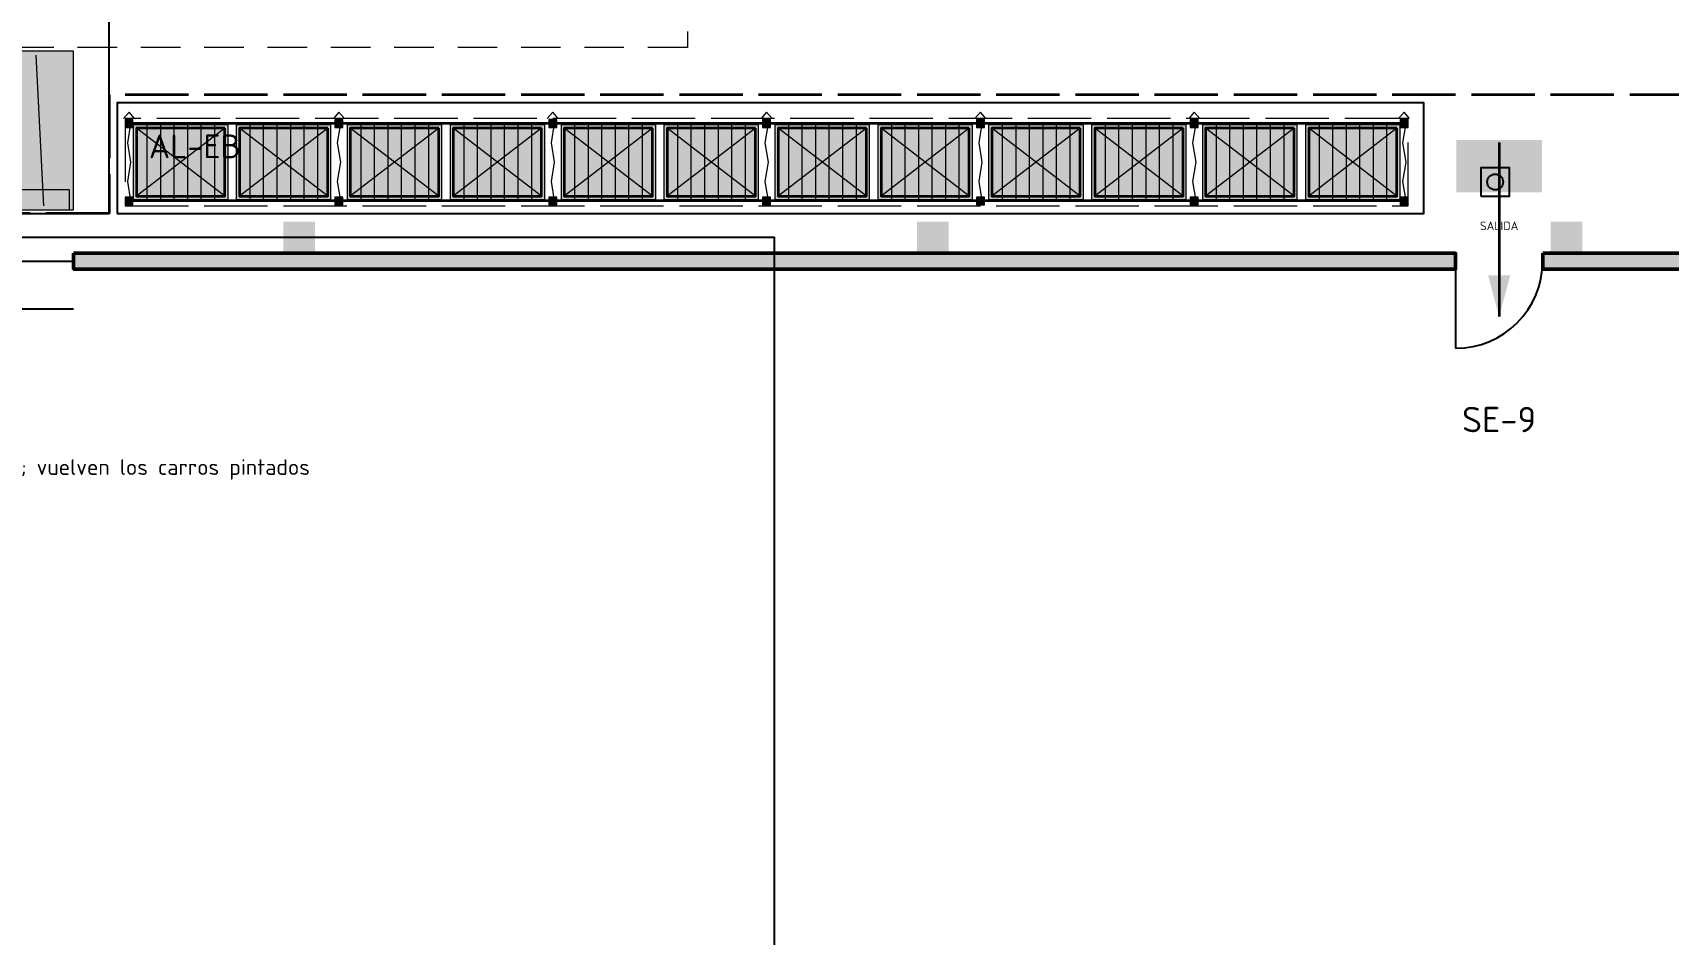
# Model space of a CAD drawing. Header units: millimetres. Extents: x 0 to 1189, y 0 to 841.
# Drawn here: x 498.2 to 601.4, y 438 to 494.9 of the extents above; entities that cross this region are included whole.
import ezdxf
from ezdxf.enums import TextEntityAlignment as Align

# ---------------------------------------------------------------- set-up
doc = ezdxf.new("R2010")
doc.units = ezdxf.units.MM
doc.linetypes.add('FLUJO-TRAZOS', pattern=[4, 2.5, -1.5])
doc.linetypes.add('IRAM-E-TRAZOS', pattern=[5, 4, -1])
for name, color, linetype, lineweight in [('A-ABERTURA', 7, 'CONTINUOUS', 25), ('A-COLUMNA', 7, 'CONTINUOUS', 50), ('A-EQUIPO-FINO', 8, 'CONTINUOUS', 13), ('A-EQUIPO-OCULTO', 8, 'IRAM-E-TRAZOS', 13), ('A-EQUIPO-RELLENO', 9, 'CONTINUOUS', 13), ('A-EXTERIOR', 8, 'CONTINUOUS', 25), ('A-MURO', 7, 'CONTINUOUS', 50), ('A-SECTOR', 1, 'CONTINUOUS', 25), ('A-SECTOR-TXT', 1, 'CONTINUOUS', 25), ('A-SEGURIDAD', 1, 'IRAM-E-TRAZOS', 18), ('A-TEXTO', 7, 'CONTINUOUS', 18), ('F-RET', 8, 'FLUJO-TRAZOS', 18), ('S-ESCAPE', 3, 'CONTINUOUS', 35), ('S-INCENDIO', 1, 'CONTINUOUS', 25), ('S-SENAL', 7, 'CONTINUOUS', 18)]:
    doc.layers.add(name, color=color, linetype=linetype, lineweight=lineweight)
for name, color, linetype, lineweight, true_color in [('A-EQUIPO', 30, 'CONTINUOUS', 35, 0xe67800), ('A-MOBILIARIO', 8, 'CONTINUOUS', 18, 0x50505a), ('A-PASILLO', 2, 'IRAM-E-TRAZOS', 35, 0xd7a500)]:
    doc.layers.add(name, color=color, linetype=linetype, lineweight=lineweight, true_color=true_color)
doc.styles.add('ISO3098', font='isocpeur.ttf')

msp = doc.modelspace()

# ---------------------------------------------------------------- hatches: boundary and pattern name
at = {"layer": 'A-COLUMNA', "true_color": 0x000000}
h = msp.add_hatch(color=7, dxfattribs=at)
h.dxf.hatch_style = 1
h.paths.add_polyline_path([(514, 481), (516, 481), (516, 483), (514, 483)])
h = msp.add_hatch(color=7, dxfattribs=at)
h.dxf.hatch_style = 1
h.paths.add_polyline_path([(554, 481), (556, 481), (556, 483), (554, 483)])
h = msp.add_hatch(color=7, dxfattribs=at)
h.dxf.hatch_style = 1
h.paths.add_polyline_path([(594, 481), (596, 481), (596, 483), (594, 483)])
at = {"layer": 'A-EQUIPO-RELLENO', "true_color": 0xeeeeee}
h = msp.add_hatch(color=7, dxfattribs=at)
h.dxf.hatch_style = 1
h.paths.add_polyline_path([(485.75, 483.75), (500.75, 483.75), (500.75, 493.75), (485.75, 493.75)])
at = {"layer": 'A-EQUIPO-RELLENO', "true_color": 0x969ba0}
h = msp.add_hatch(color=7, dxfattribs=at)
h.dxf.hatch_style = 1
h.paths.add_polyline_path([(504.5, 489.45), (504, 489.45), (504, 488.95), (504.5, 488.95)])
at = {"layer": 'A-EQUIPO-RELLENO', "true_color": 0xeedec0}
h = msp.add_hatch(color=7, dxfattribs=at)
h.dxf.hatch_style = 1
h.paths.add_polyline_path([(510.5, 489.1), (504.52, 489.1), (504.52, 484.4), (510.5, 484.4)])
h = msp.add_hatch(color=7, dxfattribs=at)
h.dxf.hatch_style = 1
h.paths.add_polyline_path([(517, 489.1), (511.02, 489.1), (511.02, 484.4), (517, 484.4)])
at = {"layer": 'A-EQUIPO-RELLENO', "true_color": 0x969ba0}
h = msp.add_hatch(color=7, dxfattribs=at)
h.dxf.hatch_style = 1
h.paths.add_polyline_path([(517.75, 489.45), (517.25, 489.45), (517.25, 488.95), (517.75, 488.95)])
at = {"layer": 'A-EQUIPO-RELLENO', "true_color": 0xeedec0}
h = msp.add_hatch(color=7, dxfattribs=at)
h.dxf.hatch_style = 1
h.paths.add_polyline_path([(524, 489.1), (518.02, 489.1), (518.02, 484.4), (524, 484.4)])
h = msp.add_hatch(color=7, dxfattribs=at)
h.dxf.hatch_style = 1
h.paths.add_polyline_path([(530.5, 489.1), (524.52, 489.1), (524.52, 484.4), (530.5, 484.4)])
at = {"layer": 'A-EQUIPO-RELLENO', "true_color": 0x969ba0}
h = msp.add_hatch(color=7, dxfattribs=at)
h.dxf.hatch_style = 1
h.paths.add_polyline_path([(531.25, 489.45), (530.75, 489.45), (530.75, 488.95), (531.25, 488.95)])
at = {"layer": 'A-EQUIPO-RELLENO', "true_color": 0xeedec0}
h = msp.add_hatch(color=7, dxfattribs=at)
h.dxf.hatch_style = 1
h.paths.add_polyline_path([(537.5, 489.1), (531.53, 489.1), (531.53, 484.4), (537.5, 484.4)])
h = msp.add_hatch(color=7, dxfattribs=at)
h.dxf.hatch_style = 1
h.paths.add_polyline_path([(544, 489.1), (538.02, 489.1), (538.02, 484.4), (544, 484.4)])
at = {"layer": 'A-EQUIPO-RELLENO', "true_color": 0x969ba0}
h = msp.add_hatch(color=7, dxfattribs=at)
h.dxf.hatch_style = 1
h.paths.add_polyline_path([(544.75, 489.45), (544.25, 489.45), (544.25, 488.95), (544.75, 488.95)])
at = {"layer": 'A-EQUIPO-RELLENO', "true_color": 0xeedec0}
h = msp.add_hatch(color=7, dxfattribs=at)
h.dxf.hatch_style = 1
h.paths.add_polyline_path([(551, 489.1), (545.02, 489.1), (545.02, 484.4), (551, 484.4)])
h = msp.add_hatch(color=7, dxfattribs=at)
h.dxf.hatch_style = 1
h.paths.add_polyline_path([(557.5, 489.1), (551.53, 489.1), (551.53, 484.4), (557.5, 484.4)])
at = {"layer": 'A-EQUIPO-RELLENO', "true_color": 0x969ba0}
h = msp.add_hatch(color=7, dxfattribs=at)
h.dxf.hatch_style = 1
h.paths.add_polyline_path([(558.25, 489.45), (557.75, 489.45), (557.75, 488.95), (558.25, 488.95)])
at = {"layer": 'A-EQUIPO-RELLENO', "true_color": 0xeedec0}
h = msp.add_hatch(color=7, dxfattribs=at)
h.dxf.hatch_style = 1
h.paths.add_polyline_path([(564.5, 489.1), (558.52, 489.1), (558.52, 484.4), (564.5, 484.4)])
h = msp.add_hatch(color=7, dxfattribs=at)
h.dxf.hatch_style = 1
h.paths.add_polyline_path([(571, 489.1), (565.02, 489.1), (565.02, 484.4), (571, 484.4)])
at = {"layer": 'A-EQUIPO-RELLENO', "true_color": 0x969ba0}
h = msp.add_hatch(color=7, dxfattribs=at)
h.dxf.hatch_style = 1
h.paths.add_polyline_path([(571.75, 489.45), (571.25, 489.45), (571.25, 488.95), (571.75, 488.95)])
at = {"layer": 'A-EQUIPO-RELLENO', "true_color": 0xeedec0}
h = msp.add_hatch(color=7, dxfattribs=at)
h.dxf.hatch_style = 1
h.paths.add_polyline_path([(578, 489.1), (572.02, 489.1), (572.02, 484.4), (578, 484.4)])
h = msp.add_hatch(color=7, dxfattribs=at)
h.dxf.hatch_style = 1
h.paths.add_polyline_path([(584.5, 489.1), (578.52, 489.1), (578.52, 484.4), (584.5, 484.4)])
at = {"layer": 'A-EQUIPO-RELLENO', "true_color": 0x969ba0}
h = msp.add_hatch(color=7, dxfattribs=at)
h.dxf.hatch_style = 1
h.paths.add_polyline_path([(585, 489.45), (584.5, 489.45), (584.5, 488.95), (585, 488.95)])
h = msp.add_hatch(color=7, dxfattribs=at)
h.dxf.hatch_style = 1
h.paths.add_polyline_path([(504.5, 484.55), (504, 484.55), (504, 484.05), (504.5, 484.05)])
h = msp.add_hatch(color=7, dxfattribs=at)
h.dxf.hatch_style = 1
h.paths.add_polyline_path([(517.75, 484.55), (517.25, 484.55), (517.25, 484.05), (517.75, 484.05)])
h = msp.add_hatch(color=7, dxfattribs=at)
h.dxf.hatch_style = 1
h.paths.add_polyline_path([(531.25, 484.55), (530.75, 484.55), (530.75, 484.05), (531.25, 484.05)])
h = msp.add_hatch(color=7, dxfattribs=at)
h.dxf.hatch_style = 1
h.paths.add_polyline_path([(544.75, 484.55), (544.25, 484.55), (544.25, 484.05), (544.75, 484.05)])
h = msp.add_hatch(color=7, dxfattribs=at)
h.dxf.hatch_style = 1
h.paths.add_polyline_path([(558.25, 484.55), (557.75, 484.55), (557.75, 484.05), (558.25, 484.05)])
h = msp.add_hatch(color=7, dxfattribs=at)
h.dxf.hatch_style = 1
h.paths.add_polyline_path([(571.75, 484.55), (571.25, 484.55), (571.25, 484.05), (571.75, 484.05)])
h = msp.add_hatch(color=7, dxfattribs=at)
h.dxf.hatch_style = 1
h.paths.add_polyline_path([(585, 484.55), (584.5, 484.55), (584.5, 484.05), (585, 484.05)])
at = {"layer": 'A-MURO', "true_color": 0x464646}
h = msp.add_hatch(color=7, dxfattribs=at)
h.dxf.hatch_style = 1
h.paths.add_polyline_path([(500.75, 481), (588, 481), (588, 480), (500.75, 480)])
h = msp.add_hatch(color=7, dxfattribs=at)
h.dxf.hatch_style = 1
h.paths.add_polyline_path([(593.5, 481), (665, 481), (665, 480), (593.5, 480)])
at = {"layer": 'S-ESCAPE', "true_color": 0x00963c}
h = msp.add_hatch(color=7, dxfattribs=at)
h.dxf.hatch_style = 1
h.paths.add_polyline_path([(590.75, 477), (591.45, 479.6), (590.05, 479.6)])
at = {"layer": 'S-SENAL', "true_color": 0x008c46}
h = msp.add_hatch(color=7, dxfattribs=at)
h.dxf.hatch_style = 1
h.paths.add_polyline_path([(588.05, 484.85), (593.45, 484.85), (593.45, 488.15), (588.05, 488.15)])

# ---------------------------------------------------------------- linework, layer by layer
at = {"layer": 'A-ABERTURA'}
for p, q in [((485.75, 480.5), (500.75, 480.5)), ((588, 480.5), (588, 475)), ((485.75, 477.5), (500.75, 477.5))]:
    msp.add_line(p, q, dxfattribs=at)
msp.add_arc((588, 480.5), 5.5, 270, 360, dxfattribs=at)
at = {"layer": 'A-EQUIPO'}
for p, q in [((585, 489.2), (504, 489.2)), ((585, 484.3), (504, 484.3))]:
    msp.add_line(p, q, dxfattribs=at)
for points in [[(510.3, 488.9), (504.72, 488.9), (504.72, 484.6), (510.3, 484.6)], [(516.8, 488.9), (511.23, 488.9), (511.23, 484.6), (516.8, 484.6)], [(523.8, 488.9), (518.22, 488.9), (518.22, 484.6), (523.8, 484.6)], [(530.3, 488.9), (524.72, 488.9), (524.72, 484.6), (530.3, 484.6)], [(537.3, 488.9), (531.73, 488.9), (531.73, 484.6), (537.3, 484.6)], [(543.8, 488.9), (538.22, 488.9), (538.22, 484.6), (543.8, 484.6)], [(550.8, 488.9), (545.23, 488.9), (545.23, 484.6), (550.8, 484.6)], [(557.3, 488.9), (551.73, 488.9), (551.73, 484.6), (557.3, 484.6)], [(564.3, 488.9), (558.73, 488.9), (558.73, 484.6), (564.3, 484.6)], [(570.8, 488.9), (565.23, 488.9), (565.23, 484.6), (570.8, 484.6)], [(577.8, 488.9), (572.22, 488.9), (572.22, 484.6), (577.8, 484.6)], [(584.3, 488.9), (578.73, 488.9), (578.73, 484.6), (584.3, 484.6)]]:
    msp.add_lwpolyline(points, close=True, dxfattribs=at)
at = {"layer": 'A-EQUIPO-FINO'}
for p, q in [((498.88, 484), (498.38, 493.5)), ((510.3, 488.9), (504.72, 484.6)), ((510.3, 484.6), (504.72, 488.9)), ((505.38, 489.1), (505.38, 484.4)), ((506.23, 489.1), (506.23, 484.4)), ((507.09, 489.1), (507.09, 484.4)), ((507.94, 489.1), (507.94, 484.4)), ((508.79, 489.1), (508.79, 484.4)), ((509.65, 489.1), (509.65, 484.4)), ((516.8, 488.9), (511.23, 484.6)), ((516.8, 484.6), (511.23, 488.9)), ((511.88, 489.1), (511.88, 484.4)), ((512.73, 489.1), (512.73, 484.4)), ((513.59, 489.1), (513.59, 484.4)), ((514.44, 489.1), (514.44, 484.4)), ((515.29, 489.1), (515.29, 484.4)), ((516.15, 489.1), (516.15, 484.4)), ((523.8, 488.9), (518.22, 484.6)), ((523.8, 484.6), (518.22, 488.9)), ((518.88, 489.1), (518.88, 484.4)), ((519.73, 489.1), (519.73, 484.4)), ((520.59, 489.1), (520.59, 484.4)), ((521.44, 489.1), (521.44, 484.4)), ((522.29, 489.1), (522.29, 484.4)), ((523.15, 489.1), (523.15, 484.4)), ((530.3, 488.9), (524.72, 484.6)), ((530.3, 484.6), (524.72, 488.9)), ((525.38, 489.1), (525.38, 484.4)), ((526.23, 489.1), (526.23, 484.4)), ((527.09, 489.1), (527.09, 484.4)), ((527.94, 489.1), (527.94, 484.4)), ((528.79, 489.1), (528.79, 484.4)), ((529.65, 489.1), (529.65, 484.4)), ((537.3, 488.9), (531.73, 484.6)), ((537.3, 484.6), (531.73, 488.9)), ((532.38, 489.1), (532.38, 484.4)), ((533.23, 489.1), (533.23, 484.4)), ((534.09, 489.1), (534.09, 484.4)), ((534.94, 489.1), (534.94, 484.4)), ((535.79, 489.1), (535.79, 484.4)), ((536.65, 489.1), (536.65, 484.4)), ((543.8, 488.9), (538.22, 484.6)), ((543.8, 484.6), (538.22, 488.9)), ((538.88, 489.1), (538.88, 484.4)), ((539.73, 489.1), (539.73, 484.4)), ((540.59, 489.1), (540.59, 484.4)), ((541.44, 489.1), (541.44, 484.4)), ((542.29, 489.1), (542.29, 484.4)), ((543.15, 489.1), (543.15, 484.4)), ((550.8, 488.9), (545.23, 484.6)), ((550.8, 484.6), (545.23, 488.9)), ((545.88, 489.1), (545.88, 484.4)), ((546.73, 489.1), (546.73, 484.4)), ((547.59, 489.1), (547.59, 484.4)), ((548.44, 489.1), (548.44, 484.4)), ((549.29, 489.1), (549.29, 484.4)), ((550.15, 489.1), (550.15, 484.4)), ((557.3, 488.9), (551.73, 484.6)), ((557.3, 484.6), (551.73, 488.9)), ((552.38, 489.1), (552.38, 484.4)), ((553.23, 489.1), (553.23, 484.4)), ((554.09, 489.1), (554.09, 484.4)), ((554.94, 489.1), (554.94, 484.4)), ((555.79, 489.1), (555.79, 484.4)), ((556.65, 489.1), (556.65, 484.4)), ((564.3, 488.9), (558.73, 484.6)), ((564.3, 484.6), (558.73, 488.9)), ((559.38, 489.1), (559.38, 484.4)), ((560.23, 489.1), (560.23, 484.4)), ((561.09, 489.1), (561.09, 484.4)), ((561.94, 489.1), (561.94, 484.4)), ((562.79, 489.1), (562.79, 484.4)), ((563.65, 489.1), (563.65, 484.4)), ((570.8, 488.9), (565.23, 484.6)), ((570.8, 484.6), (565.23, 488.9)), ((565.88, 489.1), (565.88, 484.4)), ((566.73, 489.1), (566.73, 484.4)), ((567.59, 489.1), (567.59, 484.4)), ((568.44, 489.1), (568.44, 484.4)), ((569.29, 489.1), (569.29, 484.4)), ((570.15, 489.1), (570.15, 484.4)), ((577.8, 488.9), (572.22, 484.6)), ((577.8, 484.6), (572.22, 488.9)), ((572.88, 489.1), (572.88, 484.4)), ((573.73, 489.1), (573.73, 484.4)), ((574.59, 489.1), (574.59, 484.4)), ((575.44, 489.1), (575.44, 484.4)), ((576.29, 489.1), (576.29, 484.4)), ((577.15, 489.1), (577.15, 484.4)), ((584.3, 488.9), (578.73, 484.6)), ((584.3, 484.6), (578.73, 488.9)), ((579.38, 489.1), (579.38, 484.4)), ((580.23, 489.1), (580.23, 484.4)), ((581.09, 489.1), (581.09, 484.4)), ((581.94, 489.1), (581.94, 484.4)), ((582.79, 489.1), (582.79, 484.4)), ((583.65, 489.1), (583.65, 484.4))]:
    msp.add_line(p, q, dxfattribs=at)
for points in [[(504.5, 489.45), (504, 489.45), (504, 488.95), (504.5, 488.95)], [(510.5, 489.1), (504.52, 489.1), (504.52, 484.4), (510.5, 484.4)], [(517, 489.1), (511.02, 489.1), (511.02, 484.4), (517, 484.4)], [(517.75, 489.45), (517.25, 489.45), (517.25, 488.95), (517.75, 488.95)], [(524, 489.1), (518.02, 489.1), (518.02, 484.4), (524, 484.4)], [(530.5, 489.1), (524.52, 489.1), (524.52, 484.4), (530.5, 484.4)], [(531.25, 489.45), (530.75, 489.45), (530.75, 488.95), (531.25, 488.95)], [(537.5, 489.1), (531.53, 489.1), (531.53, 484.4), (537.5, 484.4)], [(544, 489.1), (538.02, 489.1), (538.02, 484.4), (544, 484.4)], [(544.75, 489.45), (544.25, 489.45), (544.25, 488.95), (544.75, 488.95)], [(551, 489.1), (545.02, 489.1), (545.02, 484.4), (551, 484.4)], [(557.5, 489.1), (551.53, 489.1), (551.53, 484.4), (557.5, 484.4)], [(558.25, 489.45), (557.75, 489.45), (557.75, 488.95), (558.25, 488.95)], [(564.5, 489.1), (558.52, 489.1), (558.52, 484.4), (564.5, 484.4)], [(571, 489.1), (565.02, 489.1), (565.02, 484.4), (571, 484.4)], [(571.75, 489.45), (571.25, 489.45), (571.25, 488.95), (571.75, 488.95)], [(578, 489.1), (572.02, 489.1), (572.02, 484.4), (578, 484.4)], [(584.5, 489.1), (578.52, 489.1), (578.52, 484.4), (584.5, 484.4)], [(585, 489.45), (584.5, 489.45), (584.5, 488.95), (585, 488.95)], [(486, 483.75), (500.5, 483.75), (500.5, 485), (486, 485)], [(504.5, 484.55), (504, 484.55), (504, 484.05), (504.5, 484.05)], [(517.75, 484.55), (517.25, 484.55), (517.25, 484.05), (517.75, 484.05)], [(531.25, 484.55), (530.75, 484.55), (530.75, 484.05), (531.25, 484.05)], [(544.75, 484.55), (544.25, 484.55), (544.25, 484.05), (544.75, 484.05)], [(558.25, 484.55), (557.75, 484.55), (557.75, 484.05), (558.25, 484.05)], [(571.75, 484.55), (571.25, 484.55), (571.25, 484.05), (571.75, 484.05)], [(585, 484.55), (584.5, 484.55), (584.5, 484.05), (585, 484.05)]]:
    msp.add_lwpolyline(points, close=True, dxfattribs=at)
for points in [[(504.35, 489.2), (504.15, 487.97), (504.35, 486.75), (504.15, 485.52), (504.35, 484.3)], [(517.6, 489.2), (517.4, 487.97), (517.6, 486.75), (517.4, 485.52), (517.6, 484.3)], [(531.1, 489.2), (530.9, 487.97), (531.1, 486.75), (530.9, 485.52), (531.1, 484.3)], [(544.6, 489.2), (544.4, 487.97), (544.6, 486.75), (544.4, 485.52), (544.6, 484.3)], [(558.1, 489.2), (557.9, 487.97), (558.1, 486.75), (557.9, 485.52), (558.1, 484.3)], [(571.6, 489.2), (571.4, 487.97), (571.6, 486.75), (571.4, 485.52), (571.6, 484.3)], [(584.85, 489.2), (584.65, 487.97), (584.85, 486.75), (584.65, 485.52), (584.85, 484.3)]]:
    msp.add_lwpolyline(points, dxfattribs=at)
at = {"layer": 'A-EQUIPO-OCULTO'}
msp.add_lwpolyline([(585, 489.5), (504, 489.5), (504, 484), (585, 484)], close=True, dxfattribs=at)
at = {"layer": 'A-EXTERIOR'}
msp.add_lwpolyline([(435, 352), (545, 352), (545, 482), (435, 482)], close=True, dxfattribs=at)
at = {"layer": 'A-MOBILIARIO'}
msp.add_lwpolyline([(485.75, 483.75), (500.75, 483.75), (500.75, 493.75), (485.75, 493.75)], close=True, dxfattribs=at)
at = {"layer": 'A-MURO'}
for points in [[(500.75, 481), (588, 481), (588, 480), (500.75, 480)], [(593.5, 481), (665, 481), (665, 480), (593.5, 480)]]:
    msp.add_lwpolyline(points, close=True, dxfattribs=at)
at = {"layer": 'A-PASILLO'}
for p, q in [((608, 491), (503, 491)), ((503, 491), (503, 483.5)), ((503, 483.5), (485, 483.5))]:
    msp.add_line(p, q, dxfattribs=at)
at = {"layer": 'A-SECTOR'}
for points in [[(485, 483.5), (503, 483.5), (503, 578), (485, 578)], [(503.5, 483.5), (586, 483.5), (586, 490.5), (503.5, 490.5)]]:
    msp.add_lwpolyline(points, close=True, dxfattribs=at)
at = {"layer": 'A-SEGURIDAD'}
for points in [[(504.6, 489.5), (504.25, 489.9), (503.9, 489.5)], [(517.85, 489.5), (517.5, 489.9), (517.15, 489.5)], [(531.35, 489.5), (531, 489.9), (530.65, 489.5)], [(544.85, 489.5), (544.5, 489.9), (544.15, 489.5)], [(558.35, 489.5), (558, 489.9), (557.65, 489.5)], [(571.85, 489.5), (571.5, 489.9), (571.15, 489.5)], [(585.1, 489.5), (584.75, 489.9), (584.4, 489.5)]]:
    msp.add_lwpolyline(points, dxfattribs=at)
at = {"layer": 'F-RET'}
msp.add_lwpolyline([(539.5, 507), (539.5, 494), (460, 494), (460, 489.5)], dxfattribs=at)
at = {"layer": 'S-ESCAPE'}
msp.add_line((590.75, 488), (590.75, 477), dxfattribs=at)
at = {"layer": 'S-INCENDIO'}
msp.add_lwpolyline([(589.6, 484.6), (591.4, 484.6), (591.4, 486.4), (589.6, 486.4)], close=True, dxfattribs=at)
msp.add_circle((590.5, 485.5), 0.5, dxfattribs=at)

# ---------------------------------------------------------------- texts
at = {"layer": 'A-SECTOR-TXT', "style": 'ISO3098'}
msp.add_text('AL-EB', height=1.5, dxfattribs=at).set_placement((505.5, 488.5), align=Align.TOP_LEFT)
at = {"layer": 'A-TEXTO', "style": 'ISO3098'}
msp.add_text('Muelle de despacho: PT, cilindros y carros; vuelven los carros pintados', height=0.992, dxfattribs=at).set_placement((493.25, 467.5), align=Align.MIDDLE_CENTER)
at = {"layer": 'S-ESCAPE', "style": 'ISO3098'}
msp.add_text('SE-9', height=1.6, dxfattribs=at).set_placement((590.75, 470.5), align=Align.MIDDLE_CENTER)
at = {"layer": 'S-SENAL', "style": 'ISO3098'}
msp.add_text('SALIDA', height=0.54, dxfattribs=at).set_placement((590.75, 483), align=Align.TOP_CENTER)

doc.saveas('drawing.dxf')
